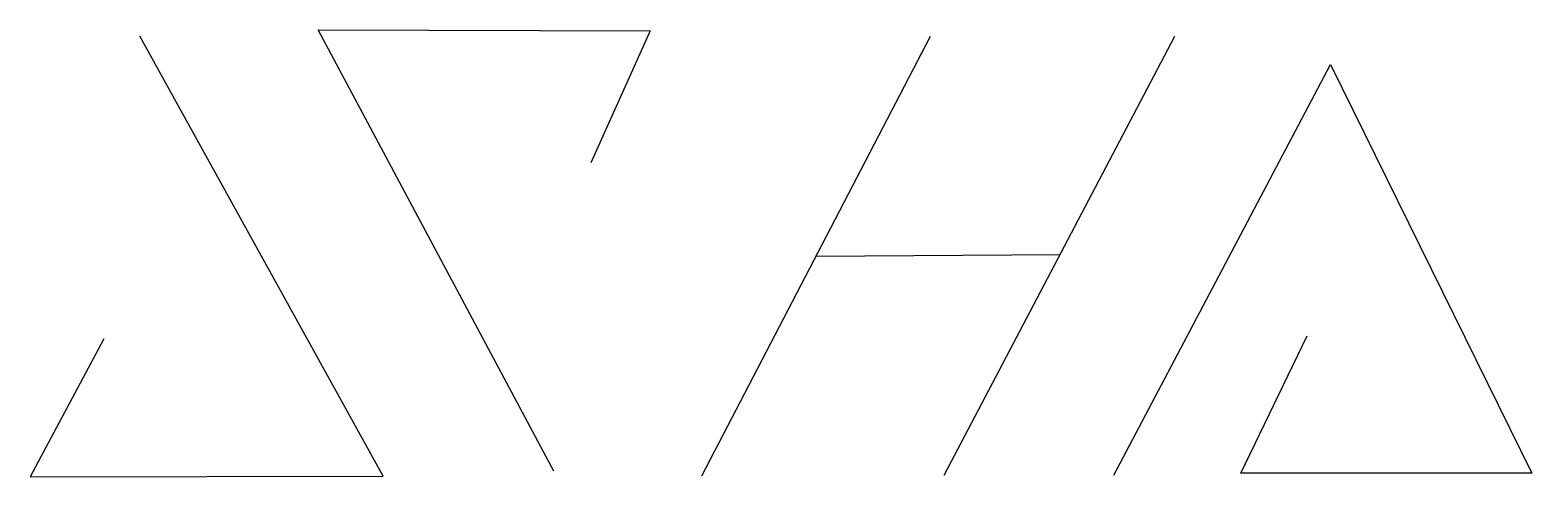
# Model space of a CAD drawing. Header units: centimetres. Extents: x 0.7 to 15.8, y 0.6 to 5.1.
import ezdxf

# ---------------------------------------------------------------- set-up
doc = ezdxf.new("R2010")
doc.units = ezdxf.units.CM
doc.layers.add('Corte', color=7, linetype='Continuous')

msp = doc.modelspace()

# ---------------------------------------------------------------- linework, layer by layer
at = {"layer": 'Corte'}
for p, q in [((4.251, 0.634), (1.811, 5.048)), ((5.963, 0.686), (3.597, 5.111)), ((3.597, 5.111), (6.929, 5.104)), ((6.929, 5.104), (6.332, 3.778)), ((7.447, 0.639), (9.74, 5.048)), ((9.876, 0.644), (12.193, 5.048)), ((11.581, 0.646), (13.754, 4.764)), ((13.754, 4.764), (15.774, 0.665)), ((8.593, 2.841), (11.04, 2.857)), ((1.449, 2.013), (0.708, 0.627)), ((12.855, 0.665), (13.519, 2.044)), ((0.708, 0.627), (4.251, 0.634)), ((15.774, 0.665), (12.855, 0.665))]:
    msp.add_line(p, q, dxfattribs=at)

doc.saveas('drawing.dxf')
